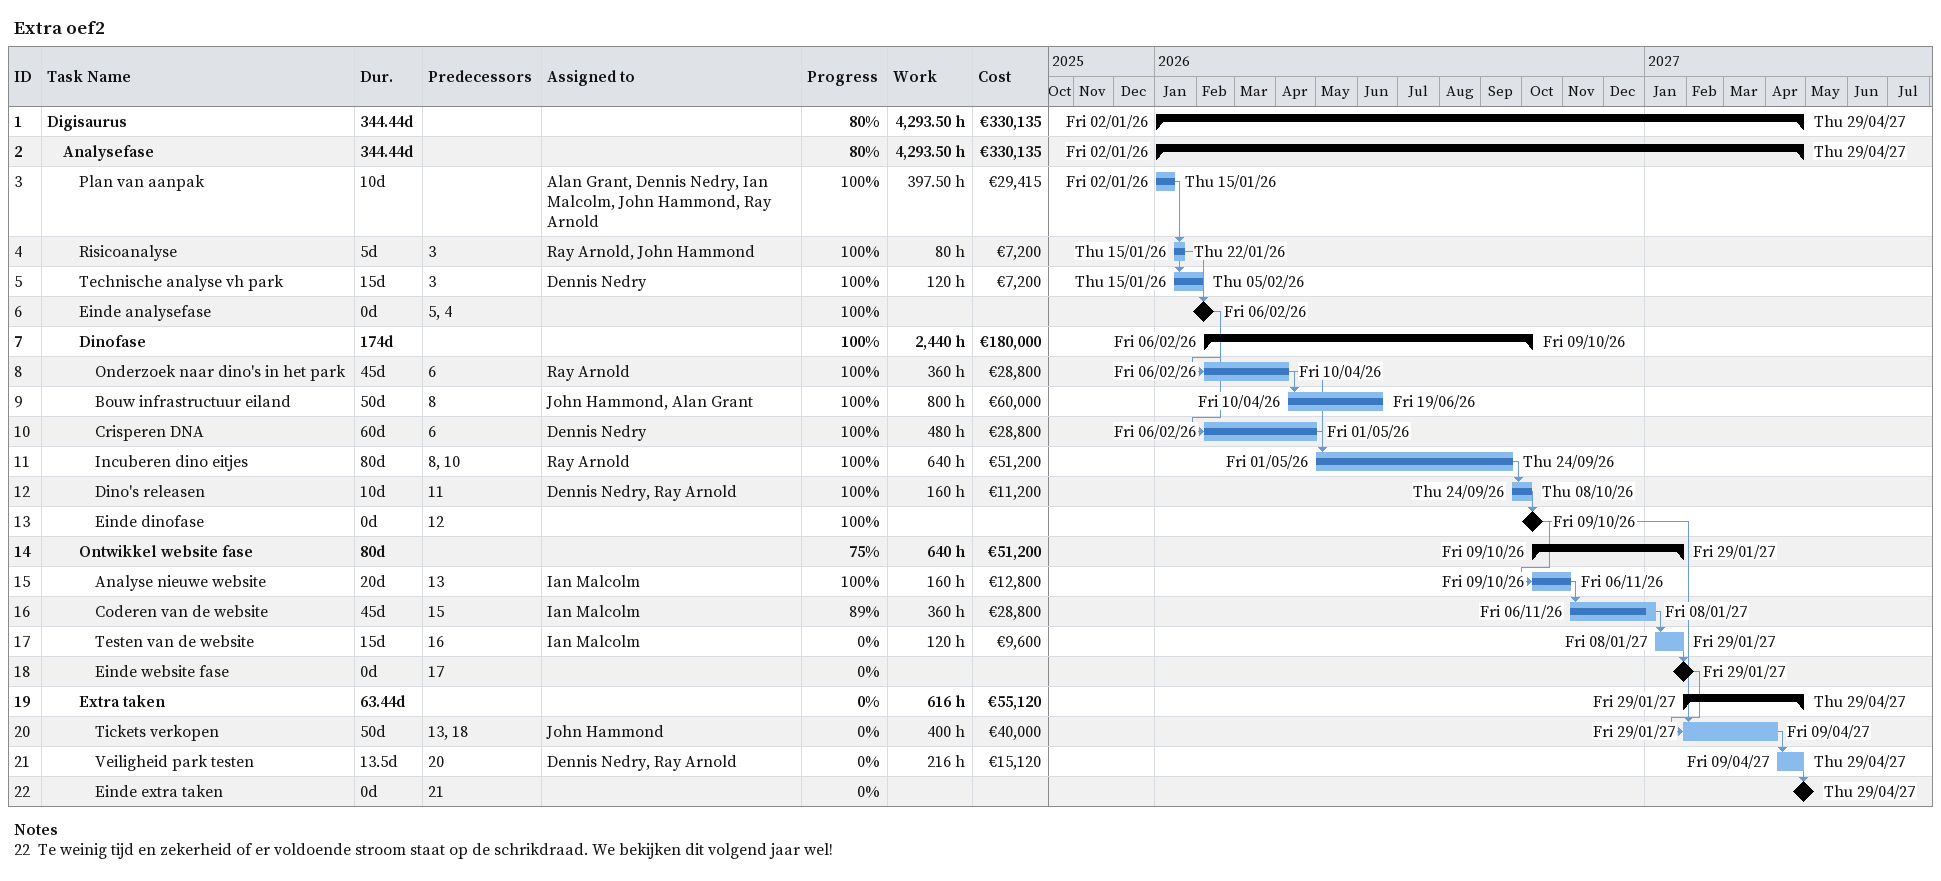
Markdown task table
Extra oef2

| ID | Level | Task | Duration | Start | Finish | Predecessors | Resources | % complete | Work (h) | Cost (€) |
|---|---|---|---|---|---|---|---|---|---|---|
| 1 | 1 | **Digisaurus** | 344.44d | 2026-01-02 | 2027-04-29 |  |  | 80 | 4293.50 | 330135 |
| 2 | 2 | **Analysefase** | 344.44d | 2026-01-02 | 2027-04-29 |  |  | 80 | 4293.50 | 330135 |
| 3 | 3 | Plan van aanpak | 10d | 2026-01-02 | 2026-01-15 |  | Alan Grant, Dennis Nedry, Ian Malcolm, John Hammond, Ray Arnold | 100 | 397.50 | 29415 |
| 4 | 3 | Risicoanalyse | 5d | 2026-01-15 | 2026-01-22 | 3 | Ray Arnold, John Hammond | 100 | 80 | 7200 |
| 5 | 3 | Technische analyse vh park | 15d | 2026-01-15 | 2026-02-05 | 3 | Dennis Nedry | 100 | 120 | 7200 |
| 6 | 3 | Einde analysefase | 0d | 2026-02-06 | 2026-02-06 | 5, 4 |  | 100 |  |  |
| 7 | 3 | **Dinofase** | 174d | 2026-02-06 | 2026-10-09 |  |  | 100 | 2440 | 180000 |
| 8 | 4 | Onderzoek naar dino's in het park | 45d | 2026-02-06 | 2026-04-10 | 6 | Ray Arnold | 100 | 360 | 28800 |
| 9 | 4 | Bouw infrastructuur eiland | 50d | 2026-04-10 | 2026-06-19 | 8 | John Hammond, Alan Grant | 100 | 800 | 60000 |
| 10 | 4 | Crisperen DNA | 60d | 2026-02-06 | 2026-05-01 | 6 | Dennis Nedry | 100 | 480 | 28800 |
| 11 | 4 | Incuberen dino eitjes | 80d | 2026-05-01 | 2026-09-24 | 8, 10 | Ray Arnold | 100 | 640 | 51200 |
| 12 | 4 | Dino's releasen | 10d | 2026-09-24 | 2026-10-08 | 11 | Dennis Nedry, Ray Arnold | 100 | 160 | 11200 |
| 13 | 4 | Einde dinofase | 0d | 2026-10-09 | 2026-10-09 | 12 |  | 100 |  |  |
| 14 | 3 | **Ontwikkel website fase** | 80d | 2026-10-09 | 2027-01-29 |  |  | 75 | 640 | 51200 |
| 15 | 4 | Analyse nieuwe website | 20d | 2026-10-09 | 2026-11-06 | 13 | Ian Malcolm | 100 | 160 | 12800 |
| 16 | 4 | Coderen van de website | 45d | 2026-11-06 | 2027-01-08 | 15 | Ian Malcolm | 89 | 360 | 28800 |
| 17 | 4 | Testen van de website | 15d | 2027-01-08 | 2027-01-29 | 16 | Ian Malcolm | 0 | 120 | 9600 |
| 18 | 4 | Einde website fase | 0d | 2027-01-29 | 2027-01-29 | 17 |  | 0 |  |  |
| 19 | 3 | **Extra taken** | 63.44d | 2027-01-29 | 2027-04-29 |  |  | 0 | 616 | 55120 |
| 20 | 4 | Tickets verkopen | 50d | 2027-01-29 | 2027-04-09 | 13, 18 | John Hammond | 0 | 400 | 40000 |
| 21 | 4 | Veiligheid park testen | 13.5d | 2027-04-09 | 2027-04-29 | 20 | Dennis Nedry, Ray Arnold | 0 | 216 | 15120 |
| 22 | 4 | Einde extra taken | 0d | 2027-04-29 | 2027-04-29 | 21 |  | 0 |  |  |

Notes
- 22: Te weinig tijd en zekerheid of er voldoende stroom staat op de schrikdraad. We bekijken dit volgend jaar wel!
